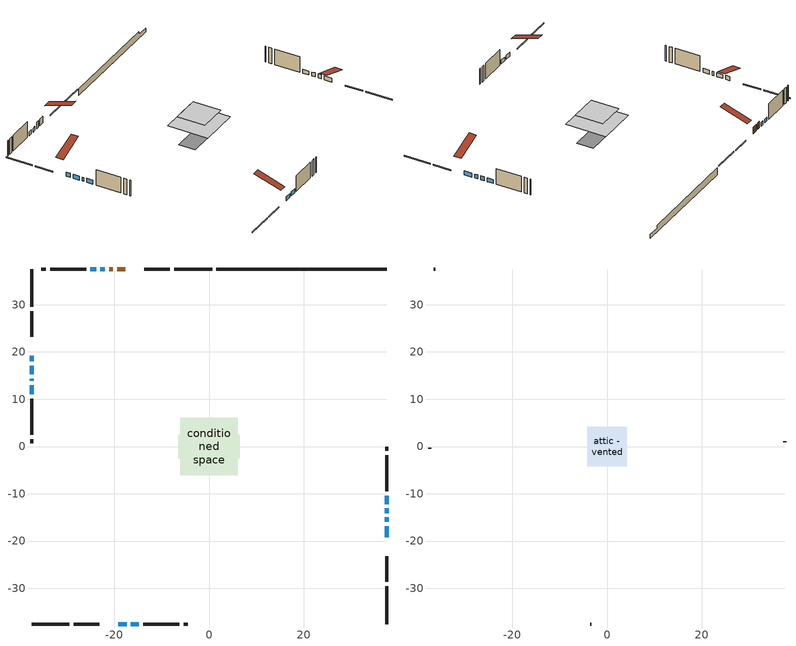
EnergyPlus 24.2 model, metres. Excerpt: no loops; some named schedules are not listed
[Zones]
conditioned space
 floor adiabatic (AdiabaticFloorConstruction): -6.08,-6.08 -6.08,6.08 6.08,6.08 6.08,-6.08 z3.05
 floor foundation (Slab1 construction): -6.45,-2.54 -6.45,2.54 6.45,2.54 6.45,-2.54 z-1.52
 wall outside (RimJoist1 construction): 0.65,37.54 -7.36,37.54 / -37.54,-37.54 -29.54,-37.54 / -37.54,37.54 -37.54,29.54 / 37.54,-37.54 37.54,-29.54 z0.61:0.91
 wall outside (RimJoist3 construction): -8.29,37.54 -13.66,37.54 / -28.61,-37.54 -23.24,-37.54 / -37.54,28.61 -37.54,23.24 / 37.54,-28.61 37.54,-23.24 z0.61:0.91
 wall outside (AdiabaticWallConstruction 1): -17.68,37.54 -19.39,37.54 / -20.32,37.54 -21.08,37.54 z0.61:2.64
 wall outside (AdiabaticWallConstruction): -22.01,37.54 -22.96,37.54 / -37.54,19.21 -37.54,18.03 / -37.54,17.1 -37.54,15.28 / 37.54,-19.21 37.54,-16.84 / 37.54,-15.91 37.54,-15 / -37.54,14.35 -37.54,13.87 / 37.54,-14.07 37.54,-13.11 / -19.21,-37.54 -17.44,-37.54 / -37.54,12.94 -37.54,11.03 / 37.54,-12.18 37.54,-10.4 / -23.89,37.54 -25.08,37.54 / -16.51,-37.54 -14.83,-37.54 z0.61:1.83
 wall outside (Wall1 construction): -26,37.54 -33.6,37.54 / -13.9,-37.54 -6.31,-37.54 / -37.54,10.11 -37.54,2.51 / 37.54,-9.47 37.54,-1.88 z0.61:5.49
 wall outside (Wall2 construction): -34.53,37.54 -35.43,37.54 / -5.38,-37.54 -4.48,-37.54 / -37.54,1.58 -37.54,0.68 / 37.54,-0.95 37.54,-0.05 z0.61:5.49
 wall foundation (FoundationWall1 construction): 1.57,37.54,-1.52 1.57,37.54,0.61 33.94,37.54,0.61 33.94,37.54,-0.31 37.54,37.54,-0.31 37.54,37.54,-1.52
 window (WindowConstruction): -22.01,37.54 -22.96,37.54 z0.61:1.83
 window (WindowConstruction 6): -37.54,19.21 -37.54,18.03 z0.61:1.83
 window (WindowConstruction 7): -37.54,17.1 -37.54,15.28 z0.61:1.83
 window (WindowConstruction 8): 37.54,-19.21 37.54,-16.84 z0.61:1.83
 window (WindowConstruction 9): 37.54,-15.91 37.54,-15 z0.61:1.83
 window (WindowConstruction 10): -37.54,14.35 -37.54,13.87 z0.61:1.83
 window (WindowConstruction 11): 37.54,-14.07 37.54,-13.11 z0.61:1.83
 window (WindowConstruction 1): -19.21,-37.54 -17.44,-37.54 z0.61:1.83
 window (WindowConstruction 2): -37.54,12.94 -37.54,11.03 z0.61:1.83
 window (WindowConstruction 3): 37.54,-12.18 37.54,-10.4 z0.61:1.83
 window (WindowConstruction 4): -23.89,37.54 -25.08,37.54 z0.61:1.83
 window (WindowConstruction 5): -16.51,-37.54 -14.83,-37.54 z0.61:1.83
 door (Door): -17.68,37.54 -19.39,37.54 z0.61:2.64
 door (Door 1): -20.32,37.54 -21.08,37.54 z0.61:2.64
 ceiling adiabatic (AdiabaticFloorConstruction): 6.08,-6.08 6.08,6.08 -6.08,6.08 -6.08,-6.08 z3.05
attic - vented
 floor to conditioned space (Floor1 construction Reversed): -4.22,-4.22 -4.22,4.22 4.22,4.22 4.22,-4.22 z5.49
 wall outside (Wall4 construction): -36.36,37.54 -36.61,37.54 / -3.55,-37.54 -3.3,-37.54 / -37.54,-0.25 -37.54,-0.5 / 37.54,0.88 37.54,1.13 z0.61:5.49
 roof outside (Roof1 construction): -16.75,37.54,5.49 -16.75,29.33,8.22 -14.59,29.33,8.22 -14.59,37.54,5.49; -20.14,-37.54,5.49 -20.14,-29.33,8.22 -22.31,-29.33,8.22 -22.31,-37.54,5.49; -37.54,20.14,5.49 -29.33,20.14,8.22 -29.33,22.31,8.22 -37.54,22.31,5.49; 37.54,-20.14,5.49 29.33,-20.14,8.22 29.33,-22.31,8.22 37.54,-22.31,5.49
[Building]
Building 1: Terrain=Suburbs
[Site:Location]
Moose Jaw CS_SK: Latitude {deg}=50.33; Longitude {deg}=-105.54; Time Zone {hr}=-6; Elevation {m}=577; Keep Site Location Information=Yes
[Site:GroundTemperature:Shallow]
-1.16478, -3.46141, -3.64533, -2.55546, 1.81975, 6.17459, 9.95, 12.3416, 12.5448, 10.5996, 6.92049, 2.69924
[Site:WaterMainsTemperature]
Calculation Method=Schedule; Temperature Schedule=mains temperature schedule
[Material] Roughness=Rough; Thermal Absorptance=0.9
Name | Thickness {m} | Conductivity {W/m-K} | Density {kg/m3} | Specific Heat {J/kg-K} | Solar Absorptance | Visible Absorptance
asphalt or fiberglass shingles | 0.00635 | 0.162714 | 1121.4 | 1465.45 | 0.84 | 0.84
ceiling loosefill ins | 0.169333 | 0.0480833 | 16.02 | 1046.75 | 0.7 | 0.7
ceiling stud and cavity | 0.1397 | 0.0835128 | 65.682 | 1177.47 | 0.7 | 0.7
concrete 4.0 in. | 0.1016 | 1.803125 | 2242.8 | 837.4 | 0.7 | 0.7
concrete 8.0 in. | 0.2032 | 1.803125 | 2242.8 | 837.4 | 0.7 | 0.7
door material | 0.04445 | 0.188738 | 512.64 | 1214.23 | 0.7 | 0.7
exterior vertical ins | 0.0106647 | 0.029427 | 32.04 | 1214.23 | 0.7 | 0.7
floor covering | 0.0127 | 0.0433444 | 54.468 | 1339.84 | 0.6 | 0.6
floor rigid ins; wall rigid ins | 0.512978 | 0.029427 | 32.04 | 1214.23 | 0.7 | 0.7
floor stud and cavity | 0.1397 | 1.75129 | 37.0049 | 1207.88 | 0.7 | 0.7
furniture material conditioned space 1 | 0.1524 | 0.115458 | 640.8 | 1214.23 | 0.6 | 0.6
gypsum board | 0.0127 | 0.160291 | 801 | 837.4 | 0.6 | 0.6
gypsum board 1 | 0.0127 | 0.160291 | 801 | 837.4 | 0.7 | 0.7
osb sheathing 0.5 in. | 0.0127 | 0.115458 | 512.64 | 1214.23 | 0.7 | 0.7
osb sheathing 0.75 in. | 0.01905 | 0.115458 | 512.64 | 1214.23 | 0.7 | 0.7
osb sheathing 2.0 in. | 0.0508 | 0.115458 | 512.64 | 1214.23 | 0.7 | 0.7
rim joist stud and cavity | 0.0508 | 0.122529 | 50.32683 | 1063.81 | 0.6 | 0.6
rim joist stud and cavity 1 | 0.0508 | 0.0405436 | 125.044 | 1163.47 | 0.6 | 0.6
wall stud and cavity | 0.1397 | 0.422031 | 139.0536 | 1170.24 | 0.7 | 0.7
wall stud and cavity 1 | 0.1397 | 0.426569 | 139.0536 | 1170.24 | 0.7 | 0.7
wall stud and cavity 2 | 0.0889 | 6.1454 | 50.32683 | 1063.81 | 0.6 | 0.6
wall stud and cavity 3 | 0.0889 | 0.380278 | 52.3479 | 1209.89 | 0.7 | 0.7
wall stud and cavity 4 | 0.0889 | 0.391764 | 83.0341 | 1211.67 | 0.7 | 0.7
wood siding | 0.0254 | 0.102417 | 544.68 | 1172.36 | 0 | 0
wood siding 1 | 0.00254 | 0.102417 | 544.68 | 1172.36 | 0 | 0
wood siding 2; wood siding 3; wood siding 4 | 0.0254 | 0.102417 | 544.68 | 1172.36 | 0.7 | 0.7
[WindowMaterial:SimpleGlazingSystem]
Name | U-Factor {W/m2-K} | Solar Heat Gain Coefficient
WindowMaterial | 2.941204 | 0.65
WindowMaterial 1 | 2.946882 | 0.64
WindowMaterial 2 | 2.92871 | 0.66
WindowMaterial 3 | 2.9077 | 0.68
WindowMaterial 4 | 2.77768 | 0.66
WindowMaterial 5 | 2.95142 | 0.64
WindowMaterial 6 | 2.77143 | 0.64
WindowMaterial 7 | 2.86058 | 0.61
WindowMaterial 8 | 2.76008 | 0.61
[Construction]
AdiabaticFloorConstruction: floor stud and cavity, floor rigid ins, osb sheathing 0.75 in., floor covering
AdiabaticWallConstruction: wood siding 3, wall rigid ins, wall stud and cavity 3, gypsum board
AdiabaticWallConstruction 1: wood siding 4, wall rigid ins, wall stud and cavity 3, gypsum board
Door; Door 1: door material
Floor1 construction Reversed: gypsum board, ceiling stud and cavity, ceiling loosefill ins
FoundationWall1 construction: concrete 8.0 in., gypsum board 1
furniture construction conditioned space 1: furniture material conditioned space 1
PartitionWallConstruction: gypsum board, wall stud and cavity 4, gypsum board
RimJoist1 construction: wood siding 2, rim joist stud and cavity
RimJoist3 construction: wood siding 2, osb sheathing 2.0 in., rim joist stud and cavity 1
Roof1 construction: asphalt or fiberglass shingles
Slab1 construction: concrete 4.0 in.
Wall1 construction: wood siding, osb sheathing 0.5 in., wall stud and cavity, gypsum board
Wall2 construction: wood siding, osb sheathing 0.5 in., wall stud and cavity 1, gypsum board
Wall4 construction: wood siding 1, wall stud and cavity 2
WindowConstruction; WindowConstruction 2: WindowMaterial
WindowConstruction 1; WindowConstruction 3: WindowMaterial 1
WindowConstruction 10: WindowMaterial 7
WindowConstruction 11: WindowMaterial 8
WindowConstruction 4; WindowConstruction 8: WindowMaterial 2
WindowConstruction 5: WindowMaterial 3
WindowConstruction 6: WindowMaterial 4
WindowConstruction 7: WindowMaterial 5
WindowConstruction 9: WindowMaterial 6
[Zone] Multiplier=1; Part of Total Floor Area=Yes
Name | Volume {m3}
attic - vented | 31.5775
conditioned space | 533.3
[Space]
Name | Zone | Volume {m3}
attic - vented 1 | attic - vented | 31.5775
conditioned space 1 | conditioned space | 533.3
[ZoneInfiltration:EffectiveLeakageArea]
infil attic - vented 1: Zone or Space=attic - vented 1; Schedule=Always On Discrete; Effective Air Leakage Area {cm2}=2369; Stack Coefficient=0.000529453; Wind Coefficient=1.55465e-05
[ZoneMixing]
whole house fan mix: Zone or Space=attic - vented; Schedule=Always On Continuous; Design Flow Rate Calculation Method=Flow/Zone; Design Flow Rate {m3/s}=0; Source Zone or Space=conditioned space
[SurfaceProperty:ExposedFoundationPerimeter]
Slab1: Exposed Perimeter Calculation Method=TotalExposedPerimeter; Total Exposed Perimeter {m}=35.966
[InternalMass] Zone or ZoneList=conditioned space; Space or SpaceList=conditioned space 1
Name | Construction | Surface Area {m2}
furniture mass conditioned space 1 | furniture construction conditioned space 1 | 85.3203
partition wall mass | PartitionWallConstruction | 213.301
[Lights]
interior lighting: Zone or ZoneList or Space or SpaceList=conditioned space 1; Schedule=interior lighting schedule; Design Level Calculation Method=LightingLevel; Lighting Level {W}=343.2; Return Air Fraction=0; Fraction Radiant=0.6; Fraction Visible=0.2; Fraction Replaceable=1
[People]
occupants: Zone or ZoneList or Space or SpaceList=conditioned space 1; Number of People Schedule=occupants schedule; Number of People Calculation Method=People; Number of People=3; Fraction Radiant=0.314171; Sensible Heat Fraction=0.56303; Activity Level Schedule=occupants activity schedule; Carbon Dioxide Generation Rate {m3/s-W}=0; Enable ASHRAE 55 Comfort Warnings=No; Mean Radiant Temperature Calculation Type=EnclosureAveraged
[ElectricEquipment] Zone or ZoneList or Space or SpaceList=conditioned space 1; Design Level Calculation Method=EquipmentLevel
Name | Schedule | Design Level {W} | Fraction Latent | Fraction Radiant | Fraction Lost
clothes dryer | clothes dryer schedule | 140.772 | 0.015 | 0.081 | 0.85
clothes washer | clothes washer schedule | 32.1985 | 0.03 | 0.162 | 0.7
cooking range | cooking range schedule | 215.147 | 0.08 | 0.432 | 0.2
dishwasher | dishwasher schedule | 66.8632 | 0.3 | 0.18 | 0.4
fridge | fridge schedule | 72.9452 | 0 | 0.6 | 0
mech vent house fan | mech vent house fan schedule | 0 | 0 | 0 | 1
mech vent house fan cfis | mech vent house fan cfis schedule | 0 | 0 | 0 | 0
misc plug loads | misc plug loads schedule | 494.7 | 0.045 | 0.513 | 0.1
whole house fan | Always On Discrete | 0 | 0 | 0 | 1
[OtherEquipment] Zone or ZoneList or Space or SpaceList=conditioned space 1; Design Level Calculation Method=EquipmentLevel
Name | Fuel Type | Schedule | Design Level {W} | Fraction Latent | Fraction Radiant | Fraction Lost
clothes dryer 1 | Electricity | clothes dryer schedule | 0 | 0.015 | 0.081 | 0.85
cooking range 1 | Electricity | cooking range schedule | 0 | 0.08 | 0.432 | 0.2
general water use latent | None | general water use schedule | 62.594 | 1 | 0 | 0
general water use sensible | None | general water use schedule | -61.6891 | 0 | 0.6 | 0
mech vent house fan latent load | None | Always On Discrete | 0 | 1 | 0 | 0
mech vent house fan sensible load | None | Always On Discrete | 0 | 0 | 0 | 0
water heater energy adjustment1 | NaturalGas | Always On Discrete | 0.01 | 0 | 0 | 1
[ZoneInfiltration:DesignFlowRate] Zone or ZoneList or Space or SpaceList=conditioned space 1; Schedule=Always On Discrete; Design Flow Rate Calculation Method=Flow/Zone; Design Flow Rate {m3/s}=0
infil flow; natural vent flow; whole house fan flow
[AvailabilityManager:Scheduled]
furnace airloop Availability Manager: Schedule=Always On Discrete
[Foundation:Kiva]
Foundation Kiva 1: Initial Indoor Air Temperature {C}=21; Wall Height Above Grade {m}=0.609996; Wall Depth Below Slab {m}=0.2032; Custom Block Material Name 1=exterior vertical ins; Custom Block Depth 1 {m}=2.13; Custom Block X Position 1 {m}=0.2159; Custom Block Z Position 1 {m}=0
[Foundation:Kiva:Settings]
Soil Conductivity {W/m-K}=0.849921; Soil Density {kg/m3}=1842.3; Soil Specific Heat {J/kg-K}=418.7; Ground Solar Absorptivity=0.9; Ground Thermal Absorptivity=0.9; Ground Surface Roughness {m}=0.03; Far-Field Width {m}=40; Deep-Ground Boundary Condition=ZeroFlux; Deep-Ground Depth {m}=40; Minimum Cell Dimension {m}=0.2; Maximum Cell Growth Coefficient=3; Simulation Timestep=Timestep
[Exterior:Lights]
exterior lighting: Schedule=exterior lighting schedule; Design Level {W}=75.6
[EnergyManagementSystem:GlobalVariable]
furnace_airloop_Fan_RTF
infil_program_Qfan
infil_program_Qinf
natural_vent_program_Qnv
natural_vent_program_Qwhf
[EnergyManagementSystem:Sensor]
Name | Output:Variable or Output:Meter Index Key | Output:Variable or Output:Meter
airflow_gain | infil flow | Infiltration Sensible Heat Gain Energy
airflow_gain_1 | natural vent flow | Infiltration Sensible Heat Gain Energy
airflow_gain_2 | whole house fan flow | Infiltration Sensible Heat Gain Energy
airflow_loss | infil flow | Infiltration Sensible Heat Loss Energy
airflow_loss_1 | natural vent flow | Infiltration Sensible Heat Loss Energy
airflow_loss_2 | whole house fan flow | Infiltration Sensible Heat Loss Energy
clg_load_cond |  | Cooling:EnergyTransfer:Zone:CONDITIONED SPACE
clg_sp_s; clg_sp_s_1 | cooling setpoint | Schedule Value
clothes_dryer_exhaust_0_sch_s | clothes dryer exhaust 0 schedule | Schedule Value
cool_season | cooling season schedule | Schedule Value
htg_load_cond |  | Heating:EnergyTransfer:Zone:CONDITIONED SPACE
htg_sp_s; htg_sp_s_1 | heating setpoint | Schedule Value
ig_ee_conv | clothes dryer | Electric Equipment Convective Heating Energy
ig_ee_conv_2 | cooking range | Electric Equipment Convective Heating Energy
ig_ee_conv_4 | fridge | Electric Equipment Convective Heating Energy
ig_ee_conv_5 | misc plug loads | Electric Equipment Convective Heating Energy
ig_ee_conv_6 | whole house fan | Electric Equipment Convective Heating Energy
ig_ee_rad | clothes dryer | Electric Equipment Radiant Heating Energy
ig_ee_rad_2 | cooking range | Electric Equipment Radiant Heating Energy
ig_ee_rad_4 | fridge | Electric Equipment Radiant Heating Energy
ig_ee_rad_5 | misc plug loads | Electric Equipment Radiant Heating Energy
ig_ee_rad_6 | whole house fan | Electric Equipment Radiant Heating Energy
ig_lgt_conv | interior lighting | Lights Convective Heating Energy
ig_lgt_rad | interior lighting | Lights Radiant Heating Energy
ig_lgt_vis | interior lighting | Lights Visible Radiation Heating Energy
ig_oe_conv | clothes dryer 1 | Other Equipment Convective Heating Energy
ig_oe_conv_1 | cooking range 1 | Other Equipment Convective Heating Energy
ig_oe_conv_2 | general water use latent | Other Equipment Convective Heating Energy
ig_oe_conv_3 | general water use sensible | Other Equipment Convective Heating Energy
ig_oe_conv_4 | water heater energy adjustment1 | Other Equipment Convective Heating Energy
ig_oe_rad | clothes dryer 1 | Other Equipment Radiant Heating Energy
ig_oe_rad_1 | cooking range 1 | Other Equipment Radiant Heating Energy
ig_oe_rad_2 | general water use latent | Other Equipment Radiant Heating Energy
ig_oe_rad_3 | general water use sensible | Other Equipment Radiant Heating Energy
ig_oe_rad_4 | water heater energy adjustment1 | Other Equipment Radiant Heating Energy
ig_ppl_conv | occupants | People Convective Heating Energy
ig_ppl_rad | occupants | People Radiant Heating Energy
im_conv | furniture mass conditioned space 1 | Surface Inside Face Convection Heat Gain Energy
im_conv_1 | partition wall mass | Surface Inside Face Convection Heat Gain Energy
im_ig | furniture mass conditioned space 1 | Surface Inside Face Internal Gains Radiation Heat Gain Energy
im_ig_1 | partition wall mass | Surface Inside Face Internal Gains Radiation Heat Gain Energy
im_lgt | furniture mass conditioned space 1 | Surface Inside Face Lights Radiation Heat Gain Energy
im_lgt_1 | partition wall mass | Surface Inside Face Lights Radiation Heat Gain Energy
im_sol | furniture mass conditioned space 1 | Surface Inside Face Solar Radiation Heat Gain Energy
im_sol_1 | partition wall mass | Surface Inside Face Solar Radiation Heat Gain Energy
im_surf | furniture mass conditioned space 1 | Surface Inside Face Net Surface Thermal Radiation Heat Gain Energy
im_surf_1 | partition wall mass | Surface Inside Face Net Surface Thermal Radiation Heat Gain Energy
mv_conv | mech vent house fan | Electric Equipment Convective Heating Energy
mv_conv_1 | mech vent house fan cfis | Electric Equipment Convective Heating Energy
mv_conv_2 | mech vent house fan latent load | Other Equipment Convective Heating Energy
mv_conv_3 | mech vent house fan sensible load | Other Equipment Convective Heating Energy
mv_rad | mech vent house fan | Electric Equipment Radiant Heating Energy
mv_rad_1 | mech vent house fan cfis | Electric Equipment Radiant Heating Energy
mv_rad_2 | mech vent house fan latent load | Other Equipment Radiant Heating Energy
mv_rad_3 | mech vent house fan sensible load | Other Equipment Radiant Heating Energy
natural_vent_s | natural vent schedule | Schedule Value
out_pb_s |  | Site Outdoor Air Barometric Pressure
out_wt_s |  | Site Outdoor Air Humidity Ratio
site_vw_s |  | Site Wind Speed
ss_back_out | Window1 | Surface Window Shortwave from Zone Back Out Window Heat Transfer Rate
ss_back_out_1 | Window10 | Surface Window Shortwave from Zone Back Out Window Heat Transfer Rate
ss_back_out_10 | Window8 | Surface Window Shortwave from Zone Back Out Window Heat Transfer Rate
ss_back_out_11 | Window9 | Surface Window Shortwave from Zone Back Out Window Heat Transfer Rate
ss_back_out_2 | Window11 | Surface Window Shortwave from Zone Back Out Window Heat Transfer Rate
ss_back_out_3 | Window13 | Surface Window Shortwave from Zone Back Out Window Heat Transfer Rate
ss_back_out_4 | Window15 | Surface Window Shortwave from Zone Back Out Window Heat Transfer Rate
ss_back_out_5 | Window16 | Surface Window Shortwave from Zone Back Out Window Heat Transfer Rate
ss_back_out_6 | Window17 | Surface Window Shortwave from Zone Back Out Window Heat Transfer Rate
ss_back_out_7 | Window2 | Surface Window Shortwave from Zone Back Out Window Heat Transfer Rate
ss_back_out_8 | Window4 | Surface Window Shortwave from Zone Back Out Window Heat Transfer Rate
ss_back_out_9 | Window6 | Surface Window Shortwave from Zone Back Out Window Heat Transfer Rate
ss_conv | Door1 | Surface Inside Face Convection Heat Gain Energy
ss_conv_1 | Door3 | Surface Inside Face Convection Heat Gain Energy
ss_conv_10 | Window4 | Surface Inside Face Convection Heat Gain Energy
ss_conv_11 | Window6 | Surface Inside Face Convection Heat Gain Energy
ss_conv_12 | Window8 | Surface Inside Face Convection Heat Gain Energy
ss_conv_13 | Window9 | Surface Inside Face Convection Heat Gain Energy
ss_conv_2 | Window1 | Surface Inside Face Convection Heat Gain Energy
ss_conv_3 | Window10 | Surface Inside Face Convection Heat Gain Energy
ss_conv_4 | Window11 | Surface Inside Face Convection Heat Gain Energy
ss_conv_5 | Window13 | Surface Inside Face Convection Heat Gain Energy
ss_conv_6 | Window15 | Surface Inside Face Convection Heat Gain Energy
ss_conv_7 | Window16 | Surface Inside Face Convection Heat Gain Energy
ss_conv_8 | Window17 | Surface Inside Face Convection Heat Gain Energy
ss_conv_9 | Window2 | Surface Inside Face Convection Heat Gain Energy
ss_ig | Door1 | Surface Inside Face Internal Gains Radiation Heat Gain Energy
ss_ig_1 | Door3 | Surface Inside Face Internal Gains Radiation Heat Gain Energy
ss_ig_10 | Window4 | Surface Inside Face Internal Gains Radiation Heat Gain Energy
ss_ig_11 | Window6 | Surface Inside Face Internal Gains Radiation Heat Gain Energy
ss_ig_12 | Window8 | Surface Inside Face Internal Gains Radiation Heat Gain Energy
ss_ig_13 | Window9 | Surface Inside Face Internal Gains Radiation Heat Gain Energy
ss_ig_2 | Window1 | Surface Inside Face Internal Gains Radiation Heat Gain Energy
ss_ig_3 | Window10 | Surface Inside Face Internal Gains Radiation Heat Gain Energy
ss_ig_4 | Window11 | Surface Inside Face Internal Gains Radiation Heat Gain Energy
ss_ig_5 | Window13 | Surface Inside Face Internal Gains Radiation Heat Gain Energy
ss_ig_6 | Window15 | Surface Inside Face Internal Gains Radiation Heat Gain Energy
ss_ig_7 | Window16 | Surface Inside Face Internal Gains Radiation Heat Gain Energy
ss_ig_8 | Window17 | Surface Inside Face Internal Gains Radiation Heat Gain Energy
ss_ig_9 | Window2 | Surface Inside Face Internal Gains Radiation Heat Gain Energy
ss_lgt | Door1 | Surface Inside Face Lights Radiation Heat Gain Energy
ss_lgt_1 | Door3 | Surface Inside Face Lights Radiation Heat Gain Energy
ss_sol | Door1 | Surface Inside Face Solar Radiation Heat Gain Energy
ss_sol_1 | Door3 | Surface Inside Face Solar Radiation Heat Gain Energy
ss_surf | Door1 | Surface Inside Face Net Surface Thermal Radiation Heat Gain Energy
ss_surf_1 | Door3 | Surface Inside Face Net Surface Thermal Radiation Heat Gain Energy
ss_surf_10 | Window4 | Surface Inside Face Net Surface Thermal Radiation Heat Gain Energy
ss_surf_11 | Window6 | Surface Inside Face Net Surface Thermal Radiation Heat Gain Energy
ss_surf_12 | Window8 | Surface Inside Face Net Surface Thermal Radiation Heat Gain Energy
ss_surf_13 | Window9 | Surface Inside Face Net Surface Thermal Radiation Heat Gain Energy
ss_surf_2 | Window1 | Surface Inside Face Net Surface Thermal Radiation Heat Gain Energy
ss_surf_3 | Window10 | Surface Inside Face Net Surface Thermal Radiation Heat Gain Energy
ss_surf_4 | Window11 | Surface Inside Face Net Surface Thermal Radiation Heat Gain Energy
ss_surf_5 | Window13 | Surface Inside Face Net Surface Thermal Radiation Heat Gain Energy
ss_surf_6 | Window15 | Surface Inside Face Net Surface Thermal Radiation Heat Gain Energy
ss_surf_7 | Window16 | Surface Inside Face Net Surface Thermal Radiation Heat Gain Energy
ss_surf_8 | Window17 | Surface Inside Face Net Surface Thermal Radiation Heat Gain Energy
ss_surf_9 | Window2 | Surface Inside Face Net Surface Thermal Radiation Heat Gain Energy
ss_trans_in | Window1 | Surface Window Transmitted Solar Radiation Rate
ss_trans_in_1 | Window10 | Surface Window Transmitted Solar Radiation Rate
ss_trans_in_10 | Window8 | Surface Window Transmitted Solar Radiation Rate
ss_trans_in_11 | Window9 | Surface Window Transmitted Solar Radiation Rate
ss_trans_in_2 | Window11 | Surface Window Transmitted Solar Radiation Rate
ss_trans_in_3 | Window13 | Surface Window Transmitted Solar Radiation Rate
ss_trans_in_4 | Window15 | Surface Window Transmitted Solar Radiation Rate
ss_trans_in_5 | Window16 | Surface Window Transmitted Solar Radiation Rate
ss_trans_in_6 | Window17 | Surface Window Transmitted Solar Radiation Rate
ss_trans_in_7 | Window2 | Surface Window Transmitted Solar Radiation Rate
ss_trans_in_8 | Window4 | Surface Window Transmitted Solar Radiation Rate
ss_trans_in_9 | Window6 | Surface Window Transmitted Solar Radiation Rate
ss_trans_out | Window1 | Surface Inside Face Initial Transmitted Diffuse Transmitted Out Window Solar Radiation Rate
ss_trans_out_1 | Window10 | Surface Inside Face Initial Transmitted Diffuse Transmitted Out Window Solar Radiation Rate
ss_trans_out_10 | Window8 | Surface Inside Face Initial Transmitted Diffuse Transmitted Out Window Solar Radiation Rate
ss_trans_out_11 | Window9 | Surface Inside Face Initial Transmitted Diffuse Transmitted Out Window Solar Radiation Rate
ss_trans_out_2 | Window11 | Surface Inside Face Initial Transmitted Diffuse Transmitted Out Window Solar Radiation Rate
ss_trans_out_3 | Window13 | Surface Inside Face Initial Transmitted Diffuse Transmitted Out Window Solar Radiation Rate
ss_trans_out_4 | Window15 | Surface Inside Face Initial Transmitted Diffuse Transmitted Out Window Solar Radiation Rate
ss_trans_out_5 | Window16 | Surface Inside Face Initial Transmitted Diffuse Transmitted Out Window Solar Radiation Rate
ss_trans_out_6 | Window17 | Surface Inside Face Initial Transmitted Diffuse Transmitted Out Window Solar Radiation Rate
ss_trans_out_7 | Window2 | Surface Inside Face Initial Transmitted Diffuse Transmitted Out Window Solar Radiation Rate
ss_trans_out_8 | Window4 | Surface Inside Face Initial Transmitted Diffuse Transmitted Out Window Solar Radiation Rate
ss_trans_out_9 | Window6 | Surface Inside Face Initial Transmitted Diffuse Transmitted Out Window Solar Radiation Rate
s_conv | Floor1 | Surface Inside Face Convection Heat Gain Energy
s_conv_1 | FoundationWall1 | Surface Inside Face Convection Heat Gain Energy
s_conv_10 | RimJoist3:270 | Surface Inside Face Convection Heat Gain Energy
s_conv_11 | RimJoist3:90 | Surface Inside Face Convection Heat Gain Energy
s_conv_12 | Slab1 | Surface Inside Face Convection Heat Gain Energy
s_conv_13 | Wall1:0 | Surface Inside Face Convection Heat Gain Energy
s_conv_14 | Wall1:180 | Surface Inside Face Convection Heat Gain Energy
s_conv_15 | Wall1:270 | Surface Inside Face Convection Heat Gain Energy
s_conv_16 | Wall1:90 | Surface Inside Face Convection Heat Gain Energy
s_conv_17 | Wall2:0 | Surface Inside Face Convection Heat Gain Energy
s_conv_18 | Wall2:180 | Surface Inside Face Convection Heat Gain Energy
s_conv_19 | Wall2:270 | Surface Inside Face Convection Heat Gain Energy
s_conv_2 | inferred conditioned ceiling | Surface Inside Face Convection Heat Gain Energy
s_conv_20 | Wall2:90 | Surface Inside Face Convection Heat Gain Energy
s_conv_3 | inferred conditioned floor | Surface Inside Face Convection Heat Gain Energy
s_conv_4 | RimJoist1:0 | Surface Inside Face Convection Heat Gain Energy
s_conv_5 | RimJoist1:180 | Surface Inside Face Convection Heat Gain Energy
s_conv_6 | RimJoist1:270 | Surface Inside Face Convection Heat Gain Energy
s_conv_7 | RimJoist1:90 | Surface Inside Face Convection Heat Gain Energy
